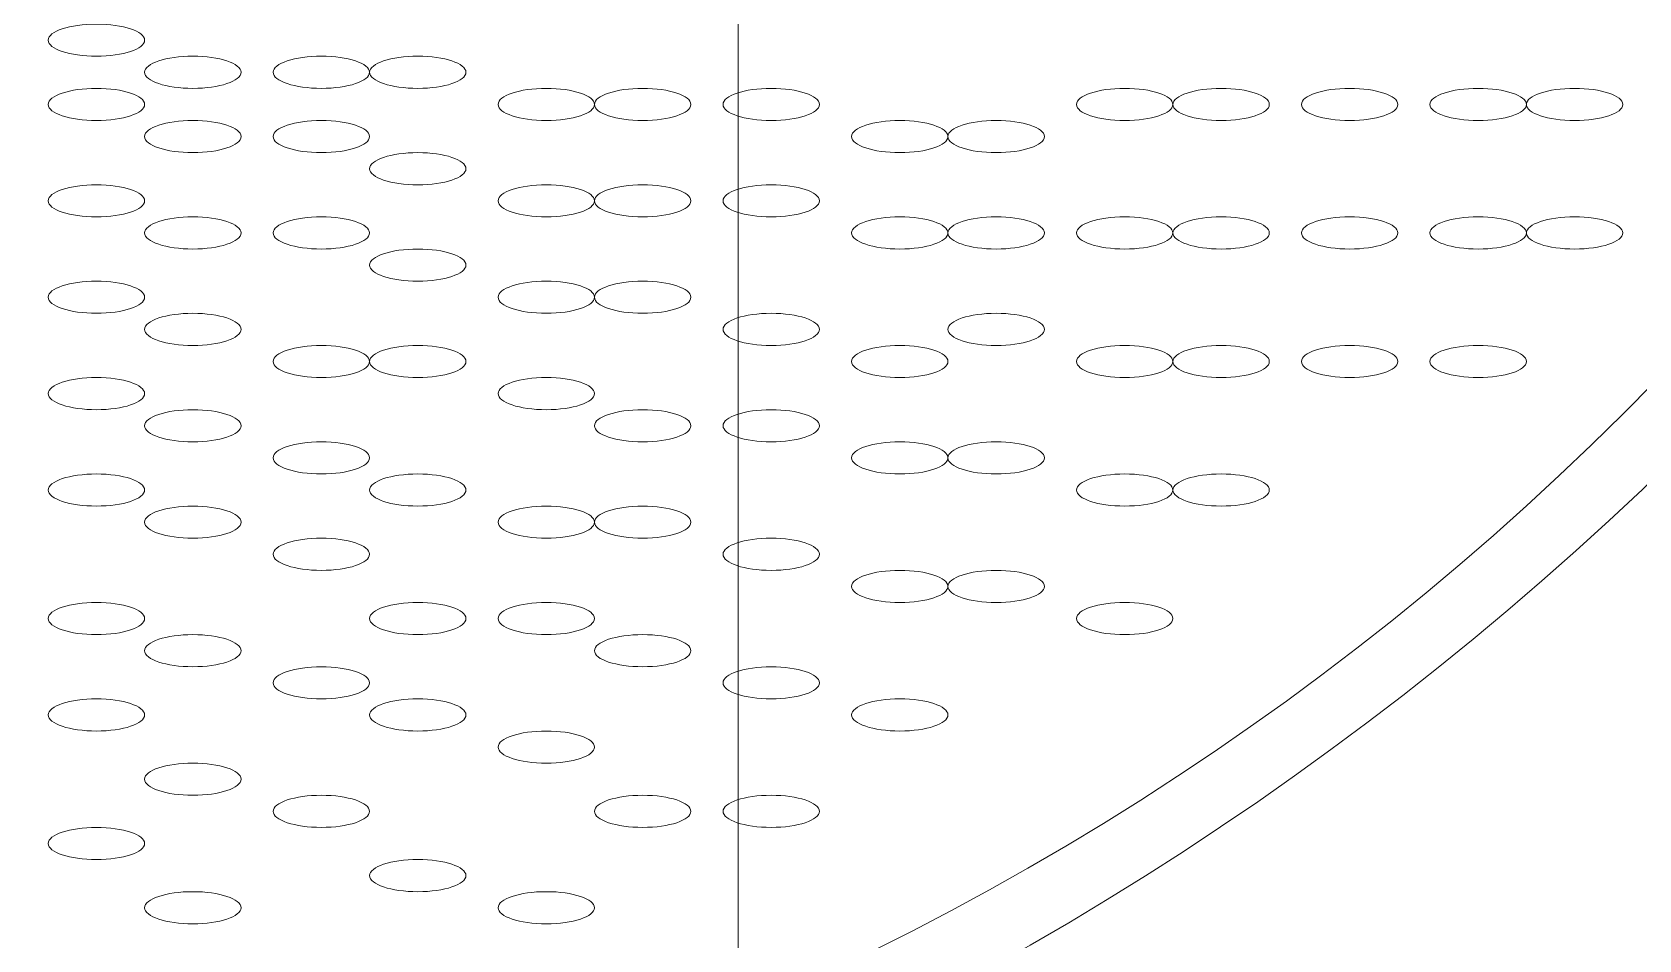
# Model space of a CAD drawing. Header units: metres. Extents: x 29 to 86.9, y -23.2 to 39.7.
# Drawn here: x 75.744 to 75.8663, y -15.9706 to -15.9015 of the extents above; entities that cross this region are included whole.
import ezdxf

# ---------------------------------------------------------------- set-up
doc = ezdxf.new("R2010")
doc.units = ezdxf.units.M
doc.header["$LTSCALE"] = 100
doc.layers.get('0').update_dxf_attribs({"color": 254})
doc.layers.add('Arqui', color=8, linetype='Continuous', lineweight=0)

# ---------------------------------------------------------------- blocks, each defined once
blk = doc.blocks.new('estructura etapa 3')
at = {"layer": 'Arqui'}
blk.add_line((-56.40360165451614, -6655.279212803549), (-56.40360168208451, -6714.839146025753), dxfattribs=at)
blk = doc.blocks.new('A$C9582355f')
at = {"layer": 'Arqui'}
for points in [[(46.5219064603736, 7.253904008137852, 0.2538010257354681), (46.71092155296554, 7.170920373601803, 0.2538010257354741), (46.90055660515753, 7.253904008137852)], [(46.51976218274962, 7.250555223602078, 0.2278580694968408), (46.71269497980558, 7.16040018499416, 0.2278580694965202), (46.90514648278162, 7.250555223602078)]]:
    blk.add_lwpolyline(points, format="xyb", dxfattribs=at)
for points in [[(46.76625753276556, 7.263100711394145), (46.76423152435751, 7.263100711394145), (46.76258913276553, 7.262553239378121), (46.76258913276553, 7.261877911394095)], [(46.7699259327656, 7.261877911394095), (46.7699259327656, 7.262553239378121), (46.76828354117362, 7.263100711394145), (46.76625753276556, 7.263100711394145)], [(46.76258913276553, 7.261877911394095), (46.76258913276553, 7.261202583410068), (46.76423152435751, 7.260655111394044), (46.76625753276556, 7.260655111394044)], [(46.76625753276556, 7.260655111394044), (46.76828354117362, 7.260655111394044), (46.7699259327656, 7.261202583410068), (46.7699259327656, 7.261877911394095)], [(46.77359433276553, 7.260655111394044), (46.77156832435759, 7.260655111394044), (46.7699259327656, 7.26010763937802), (46.7699259327656, 7.259432311393994)], [(46.77726273276556, 7.259432311393994), (46.77726273276556, 7.26010763937802), (46.77562034117358, 7.260655111394044), (46.77359433276553, 7.260655111394044)], [(46.78337673276559, 7.260655111394044), (46.78135072435754, 7.260655111394044), (46.77970833276555, 7.26010763937802), (46.77970833276555, 7.259432311393994)], [(46.78704513276551, 7.259432311393994), (46.78704513276551, 7.26010763937802), (46.78540274117353, 7.260655111394044), (46.78337673276559, 7.260655111394044)], [(46.79071353276555, 7.260655111394044), (46.78868752435761, 7.260655111394044), (46.78704513276551, 7.26010763937802), (46.78704513276551, 7.259432311393994)], [(46.79438193276559, 7.259432311393994), (46.79438193276559, 7.26010763937802), (46.7927395411736, 7.260655111394044), (46.79071353276555, 7.260655111394044)], [(46.7699259327656, 7.259432311393994), (46.7699259327656, 7.258756983409967), (46.77156832435759, 7.258209511393943), (46.77359433276553, 7.258209511393943)], [(46.77359433276553, 7.258209511393943), (46.77562034117358, 7.258209511393943), (46.77726273276556, 7.258756983409967), (46.77726273276556, 7.259432311393994)], [(46.77970833276555, 7.259432311393994), (46.77970833276555, 7.258756983409967), (46.78135072435754, 7.258209511393943), (46.78337673276559, 7.258209511393943)], [(46.78337673276559, 7.258209511393943), (46.78540274117353, 7.258209511393943), (46.78704513276551, 7.258756983409967), (46.78704513276551, 7.259432311393994)], [(46.78704513276551, 7.259432311393994), (46.78704513276551, 7.258756983409967), (46.78868752435761, 7.258209511393943), (46.79071353276555, 7.258209511393943)], [(46.79071353276555, 7.258209511393943), (46.7927395411736, 7.258209511393943), (46.79438193276559, 7.258756983409967), (46.79438193276559, 7.259432311393994)], [(46.76625753276556, 7.258209511393943), (46.76423152435751, 7.258209511393943), (46.76258913276553, 7.257662039377919), (46.76258913276553, 7.256986711393893)], [(46.7699259327656, 7.256986711393893), (46.7699259327656, 7.257662039377919), (46.76828354117362, 7.258209511393943), (46.76625753276556, 7.258209511393943)], [(46.80049593276561, 7.258209511393943), (46.79846992435756, 7.258209511393943), (46.79682753276558, 7.257662039377919), (46.79682753276558, 7.256986711393893)], [(46.80416433276554, 7.256986711393893), (46.80416433276554, 7.257662039377919), (46.80252194117355, 7.258209511393943), (46.80049593276561, 7.258209511393943)], [(46.80783273276558, 7.258209511393943), (46.80580672435752, 7.258209511393943), (46.80416433276554, 7.257662039377919), (46.80416433276554, 7.256986711393893)], [(46.81150113276561, 7.256986711393893), (46.81150113276561, 7.257662039377919), (46.80985874117351, 7.258209511393943), (46.80783273276558, 7.258209511393943)], [(46.81761513276552, 7.258209511393943), (46.81558912435759, 7.258209511393943), (46.8139467327656, 7.257662039377919), (46.8139467327656, 7.256986711393893)], [(46.82128353276556, 7.256986711393893), (46.82128353276556, 7.257662039377919), (46.81964114117358, 7.258209511393943), (46.81761513276552, 7.258209511393943)], [(46.84451673276561, 7.258209511393943), (46.84249072435756, 7.258209511393943), (46.84084833276557, 7.257662039377919), (46.84084833276557, 7.256986711393893)], [(46.84818513276554, 7.256986711393893), (46.84818513276554, 7.257662039377919), (46.84654274117355, 7.258209511393943), (46.84451673276561, 7.258209511393943)], [(46.85185353276557, 7.258209511393943), (46.84982752435752, 7.258209511393943), (46.84818513276554, 7.257662039377919), (46.84818513276554, 7.256986711393893)], [(46.85552193276561, 7.256986711393893), (46.85552193276561, 7.257662039377919), (46.85387954117351, 7.258209511393943), (46.85185353276557, 7.258209511393943)], [(46.86163593276552, 7.258209511393943), (46.85960992435758, 7.258209511393943), (46.8579675327656, 7.257662039377919), (46.8579675327656, 7.256986711393893)], [(46.86530433276556, 7.256986711393893), (46.86530433276556, 7.257662039377919), (46.86366194117358, 7.258209511393943), (46.86163593276552, 7.258209511393943)], [(46.87141833276559, 7.258209511393943), (46.86939232435753, 7.258209511393943), (46.86774993276555, 7.257662039377919), (46.86774993276555, 7.256986711393893)], [(46.87508673276562, 7.256986711393893), (46.87508673276562, 7.257662039377919), (46.87344434117352, 7.258209511393943), (46.87141833276559, 7.258209511393943)], [(46.87875513276555, 7.258209511393943), (46.87672912435761, 7.258209511393943), (46.87508673276551, 7.257662039377919), (46.87508673276551, 7.256986711393893)], [(46.88242353276559, 7.256986711393893), (46.88242353276559, 7.257662039377919), (46.8807811411736, 7.258209511393943), (46.87875513276555, 7.258209511393943)], [(46.76258913276553, 7.256986711393893), (46.76258913276553, 7.256311383409866), (46.76423152435751, 7.255763911393842), (46.76625753276556, 7.255763911393842)], [(46.76625753276556, 7.255763911393842), (46.76828354117362, 7.255763911393842), (46.7699259327656, 7.256311383409866), (46.7699259327656, 7.256986711393893)], [(46.79682753276558, 7.256986711393893), (46.79682753276558, 7.256311383409866), (46.79846992435756, 7.255763911393842), (46.80049593276561, 7.255763911393842)], [(46.80049593276561, 7.255763911393842), (46.80252194117355, 7.255763911393842), (46.80416433276554, 7.256311383409866), (46.80416433276554, 7.256986711393893)], [(46.80416433276554, 7.256986711393893), (46.80416433276554, 7.256311383409866), (46.80580672435752, 7.255763911393842), (46.80783273276558, 7.255763911393842)], [(46.80783273276558, 7.255763911393842), (46.80985874117351, 7.255763911393842), (46.81150113276561, 7.256311383409866), (46.81150113276561, 7.256986711393893)], [(46.8139467327656, 7.256986711393893), (46.8139467327656, 7.256311383409866), (46.81558912435759, 7.255763911393842), (46.81761513276552, 7.255763911393842)], [(46.81761513276552, 7.255763911393842), (46.81964114117358, 7.255763911393842), (46.82128353276556, 7.256311383409866), (46.82128353276556, 7.256986711393893)], [(46.84084833276557, 7.256986711393893), (46.84084833276557, 7.256311383409866), (46.84249072435756, 7.255763911393842), (46.84451673276561, 7.255763911393842)], [(46.84451673276561, 7.255763911393842), (46.84654274117355, 7.255763911393842), (46.84818513276554, 7.256311383409866), (46.84818513276554, 7.256986711393893)], [(46.84818513276554, 7.256986711393893), (46.84818513276554, 7.256311383409866), (46.84982752435752, 7.255763911393842), (46.85185353276557, 7.255763911393842)], [(46.85185353276557, 7.255763911393842), (46.85387954117351, 7.255763911393842), (46.85552193276561, 7.256311383409866), (46.85552193276561, 7.256986711393893)], [(46.8579675327656, 7.256986711393893), (46.8579675327656, 7.256311383409866), (46.85960992435758, 7.255763911393842), (46.86163593276552, 7.255763911393842)], [(46.86163593276552, 7.255763911393842), (46.86366194117358, 7.255763911393842), (46.86530433276556, 7.256311383409866), (46.86530433276556, 7.256986711393893)], [(46.86774993276555, 7.256986711393893), (46.86774993276555, 7.256311383409866), (46.86939232435753, 7.255763911393842), (46.87141833276559, 7.255763911393842)], [(46.87141833276559, 7.255763911393842), (46.87344434117352, 7.255763911393842), (46.87508673276562, 7.256311383409866), (46.87508673276562, 7.256986711393893)], [(46.87508673276551, 7.256986711393893), (46.87508673276551, 7.256311383409866), (46.87672912435761, 7.255763911393842), (46.87875513276555, 7.255763911393842)], [(46.87875513276555, 7.255763911393842), (46.8807811411736, 7.255763911393842), (46.88242353276559, 7.256311383409866), (46.88242353276559, 7.256986711393893)], [(46.77359433276553, 7.255763911393842), (46.77156832435759, 7.255763911393842), (46.7699259327656, 7.255216439377818), (46.7699259327656, 7.254541111394246)], [(46.77726273276556, 7.254541111394246), (46.77726273276556, 7.255216439377818), (46.77562034117358, 7.255763911393842), (46.77359433276553, 7.255763911393842)], [(46.78337673276559, 7.255763911393842), (46.78135072435754, 7.255763911393842), (46.77970833276555, 7.255216439377818), (46.77970833276555, 7.254541111394246)], [(46.78704513276551, 7.254541111394246), (46.78704513276551, 7.255216439377818), (46.78540274117353, 7.255763911393842), (46.78337673276559, 7.255763911393842)], [(46.82739753276559, 7.255763911393842), (46.82537152435754, 7.255763911393842), (46.82372913276555, 7.255216439377818), (46.82372913276555, 7.254541111394246)], [(46.83106593276551, 7.254541111394246), (46.83106593276551, 7.255216439377818), (46.82942354117353, 7.255763911393842), (46.82739753276559, 7.255763911393842)], [(46.83473433276555, 7.255763911393842), (46.83270832435761, 7.255763911393842), (46.83106593276551, 7.255216439377818), (46.83106593276551, 7.254541111394246)], [(46.83840273276559, 7.254541111394246), (46.83840273276559, 7.255216439377818), (46.8367603411736, 7.255763911393842), (46.83473433276555, 7.255763911393842)], [(46.7699259327656, 7.254541111394246), (46.7699259327656, 7.25386578341022), (46.77156832435759, 7.253318311394196), (46.77359433276553, 7.253318311394196)], [(46.77359433276553, 7.253318311394196), (46.77562034117358, 7.253318311394196), (46.77726273276556, 7.25386578341022), (46.77726273276556, 7.254541111394246)], [(46.77970833276555, 7.254541111394246), (46.77970833276555, 7.25386578341022), (46.78135072435754, 7.253318311394196), (46.78337673276559, 7.253318311394196)], [(46.78337673276559, 7.253318311394196), (46.78540274117353, 7.253318311394196), (46.78704513276551, 7.25386578341022), (46.78704513276551, 7.254541111394246)], [(46.82372913276555, 7.254541111394246), (46.82372913276555, 7.25386578341022), (46.82537152435754, 7.253318311394196), (46.82739753276559, 7.253318311394196)], [(46.82739753276559, 7.253318311394196), (46.82942354117353, 7.253318311394196), (46.83106593276551, 7.25386578341022), (46.83106593276551, 7.254541111394246)], [(46.83106593276551, 7.254541111394246), (46.83106593276551, 7.25386578341022), (46.83270832435761, 7.253318311394196), (46.83473433276555, 7.253318311394196)], [(46.83473433276555, 7.253318311394196), (46.8367603411736, 7.253318311394196), (46.83840273276559, 7.25386578341022), (46.83840273276559, 7.254541111394246)], [(46.79071353276555, 7.253318311394196), (46.78868752435761, 7.253318311394196), (46.78704513276551, 7.252770839378172), (46.78704513276551, 7.252095511394145)], [(46.79438193276559, 7.252095511394145), (46.79438193276559, 7.252770839378172), (46.7927395411736, 7.253318311394196), (46.79071353276555, 7.253318311394196)], [(46.78704513276551, 7.252095511394145), (46.78704513276551, 7.251420183410119), (46.78868752435761, 7.250872711394095), (46.79071353276555, 7.250872711394095)], [(46.79071353276555, 7.250872711394095), (46.7927395411736, 7.250872711394095), (46.79438193276559, 7.251420183410119), (46.79438193276559, 7.252095511394145)], [(46.76625753276556, 7.250872711394095), (46.76423152435751, 7.250872711394095), (46.76258913276553, 7.250325239378071), (46.76258913276553, 7.249649911394044)], [(46.7699259327656, 7.249649911394044), (46.7699259327656, 7.250325239378071), (46.76828354117362, 7.250872711394095), (46.76625753276556, 7.250872711394095)], [(46.80049593276561, 7.250872711394095), (46.79846992435756, 7.250872711394095), (46.79682753276558, 7.250325239378071), (46.79682753276558, 7.249649911394044)], [(46.80416433276554, 7.249649911394044), (46.80416433276554, 7.250325239378071), (46.80252194117355, 7.250872711394095), (46.80049593276561, 7.250872711394095)], [(46.80783273276558, 7.250872711394095), (46.80580672435752, 7.250872711394095), (46.80416433276554, 7.250325239378071), (46.80416433276554, 7.249649911394044)], [(46.81150113276561, 7.249649911394044), (46.81150113276561, 7.250325239378071), (46.80985874117351, 7.250872711394095), (46.80783273276558, 7.250872711394095)], [(46.81761513276552, 7.250872711394095), (46.81558912435759, 7.250872711394095), (46.8139467327656, 7.250325239378071), (46.8139467327656, 7.249649911394044)], [(46.82128353276556, 7.249649911394044), (46.82128353276556, 7.250325239378071), (46.81964114117358, 7.250872711394095), (46.81761513276552, 7.250872711394095)], [(46.76258913276553, 7.249649911394044), (46.76258913276553, 7.248974583410018), (46.76423152435751, 7.248427111393994), (46.76625753276556, 7.248427111393994)], [(46.76625753276556, 7.248427111393994), (46.76828354117362, 7.248427111393994), (46.7699259327656, 7.248974583410018), (46.7699259327656, 7.249649911394044)], [(46.79682753276558, 7.249649911394044), (46.79682753276558, 7.248974583410018), (46.79846992435756, 7.248427111393994), (46.80049593276561, 7.248427111393994)], [(46.80049593276561, 7.248427111393994), (46.80252194117355, 7.248427111393994), (46.80416433276554, 7.248974583410018), (46.80416433276554, 7.249649911394044)], [(46.80416433276554, 7.249649911394044), (46.80416433276554, 7.248974583410018), (46.80580672435752, 7.248427111393994), (46.80783273276558, 7.248427111393994)], [(46.80783273276558, 7.248427111393994), (46.80985874117351, 7.248427111393994), (46.81150113276561, 7.248974583410018), (46.81150113276561, 7.249649911394044)], [(46.8139467327656, 7.249649911394044), (46.8139467327656, 7.248974583410018), (46.81558912435759, 7.248427111393994), (46.81761513276552, 7.248427111393994)], [(46.81761513276552, 7.248427111393994), (46.81964114117358, 7.248427111393994), (46.82128353276556, 7.248974583410018), (46.82128353276556, 7.249649911394044)], [(46.77359433276553, 7.248427111393994), (46.77156832435759, 7.248427111393994), (46.7699259327656, 7.24787963937797), (46.7699259327656, 7.247204311393943)], [(46.77726273276556, 7.247204311393943), (46.77726273276556, 7.24787963937797), (46.77562034117358, 7.248427111393994), (46.77359433276553, 7.248427111393994)], [(46.78337673276559, 7.248427111393994), (46.78135072435754, 7.248427111393994), (46.77970833276555, 7.24787963937797), (46.77970833276555, 7.247204311393943)], [(46.78704513276551, 7.247204311393943), (46.78704513276551, 7.24787963937797), (46.78540274117353, 7.248427111393994), (46.78337673276559, 7.248427111393994)], [(46.82739753276559, 7.248427111393994), (46.82537152435754, 7.248427111393994), (46.82372913276555, 7.24787963937797), (46.82372913276555, 7.247204311393943)], [(46.83106593276551, 7.247204311393943), (46.83106593276551, 7.24787963937797), (46.82942354117353, 7.248427111393994), (46.82739753276559, 7.248427111393994)], [(46.83473433276555, 7.248427111393994), (46.83270832435761, 7.248427111393994), (46.83106593276551, 7.24787963937797), (46.83106593276551, 7.247204311393943)], [(46.83840273276559, 7.247204311393943), (46.83840273276559, 7.24787963937797), (46.8367603411736, 7.248427111393994), (46.83473433276555, 7.248427111393994)], [(46.84451673276561, 7.248427111393994), (46.84249072435756, 7.248427111393994), (46.84084833276557, 7.24787963937797), (46.84084833276557, 7.247204311393943)], [(46.84818513276554, 7.247204311393943), (46.84818513276554, 7.24787963937797), (46.84654274117355, 7.248427111393994), (46.84451673276561, 7.248427111393994)], [(46.85185353276557, 7.248427111393994), (46.84982752435752, 7.248427111393994), (46.84818513276554, 7.24787963937797), (46.84818513276554, 7.247204311393943)], [(46.85552193276561, 7.247204311393943), (46.85552193276561, 7.24787963937797), (46.85387954117351, 7.248427111393994), (46.85185353276557, 7.248427111393994)], [(46.86163593276552, 7.248427111393994), (46.85960992435758, 7.248427111393994), (46.8579675327656, 7.24787963937797), (46.8579675327656, 7.247204311393943)], [(46.86530433276556, 7.247204311393943), (46.86530433276556, 7.24787963937797), (46.86366194117358, 7.248427111393994), (46.86163593276552, 7.248427111393994)], [(46.87141833276559, 7.248427111393994), (46.86939232435753, 7.248427111393994), (46.86774993276555, 7.24787963937797), (46.86774993276555, 7.247204311393943)], [(46.87508673276562, 7.247204311393943), (46.87508673276562, 7.24787963937797), (46.87344434117352, 7.248427111393994), (46.87141833276559, 7.248427111393994)], [(46.87875513276555, 7.248427111393994), (46.87672912435761, 7.248427111393994), (46.87508673276551, 7.24787963937797), (46.87508673276551, 7.247204311393943)], [(46.88242353276559, 7.247204311393943), (46.88242353276559, 7.24787963937797), (46.8807811411736, 7.248427111393994), (46.87875513276555, 7.248427111393994)], [(46.7699259327656, 7.247204311393943), (46.7699259327656, 7.246528983409917), (46.77156832435759, 7.245981511393893), (46.77359433276553, 7.245981511393893)], [(46.77359433276553, 7.245981511393893), (46.77562034117358, 7.245981511393893), (46.77726273276556, 7.246528983409917), (46.77726273276556, 7.247204311393943)], [(46.77970833276555, 7.247204311393943), (46.77970833276555, 7.246528983409917), (46.78135072435754, 7.245981511393893), (46.78337673276559, 7.245981511393893)], [(46.78337673276559, 7.245981511393893), (46.78540274117353, 7.245981511393893), (46.78704513276551, 7.246528983409917), (46.78704513276551, 7.247204311393943)], [(46.82372913276555, 7.247204311393943), (46.82372913276555, 7.246528983409917), (46.82537152435754, 7.245981511393893), (46.82739753276559, 7.245981511393893)], [(46.82739753276559, 7.245981511393893), (46.82942354117353, 7.245981511393893), (46.83106593276551, 7.246528983409917), (46.83106593276551, 7.247204311393943)], [(46.83106593276551, 7.247204311393943), (46.83106593276551, 7.246528983409917), (46.83270832435761, 7.245981511393893), (46.83473433276555, 7.245981511393893)], [(46.83473433276555, 7.245981511393893), (46.8367603411736, 7.245981511393893), (46.83840273276559, 7.246528983409917), (46.83840273276559, 7.247204311393943)], [(46.84084833276557, 7.247204311393943), (46.84084833276557, 7.246528983409917), (46.84249072435756, 7.245981511393893), (46.84451673276561, 7.245981511393893)], [(46.84451673276561, 7.245981511393893), (46.84654274117355, 7.245981511393893), (46.84818513276554, 7.246528983409917), (46.84818513276554, 7.247204311393943)], [(46.84818513276554, 7.247204311393943), (46.84818513276554, 7.246528983409917), (46.84982752435752, 7.245981511393893), (46.85185353276557, 7.245981511393893)], [(46.85185353276557, 7.245981511393893), (46.85387954117351, 7.245981511393893), (46.85552193276561, 7.246528983409917), (46.85552193276561, 7.247204311393943)], [(46.8579675327656, 7.247204311393943), (46.8579675327656, 7.246528983409917), (46.85960992435758, 7.245981511393893), (46.86163593276552, 7.245981511393893)], [(46.86163593276552, 7.245981511393893), (46.86366194117358, 7.245981511393893), (46.86530433276556, 7.246528983409917), (46.86530433276556, 7.247204311393943)], [(46.86774993276555, 7.247204311393943), (46.86774993276555, 7.246528983409917), (46.86939232435753, 7.245981511393893), (46.87141833276559, 7.245981511393893)], [(46.87141833276559, 7.245981511393893), (46.87344434117352, 7.245981511393893), (46.87508673276562, 7.246528983409917), (46.87508673276562, 7.247204311393943)], [(46.87508673276551, 7.247204311393943), (46.87508673276551, 7.246528983409917), (46.87672912435761, 7.245981511393893), (46.87875513276555, 7.245981511393893)], [(46.87875513276555, 7.245981511393893), (46.8807811411736, 7.245981511393893), (46.88242353276559, 7.246528983409917), (46.88242353276559, 7.247204311393943)], [(46.79071353276555, 7.245981511393893), (46.78868752435761, 7.245981511393893), (46.78704513276551, 7.245434039377869), (46.78704513276551, 7.244758711393843)], [(46.79438193276559, 7.244758711393843), (46.79438193276559, 7.245434039377869), (46.7927395411736, 7.245981511393893), (46.79071353276555, 7.245981511393893)], [(46.78704513276551, 7.244758711393843), (46.78704513276551, 7.244083383409816), (46.78868752435761, 7.243535911394247), (46.79071353276555, 7.243535911394247)], [(46.79071353276555, 7.243535911394247), (46.7927395411736, 7.243535911394247), (46.79438193276559, 7.244083383409816), (46.79438193276559, 7.244758711393843)], [(46.76625753276556, 7.243535911394247), (46.76423152435751, 7.243535911394247), (46.76258913276553, 7.242988439378223), (46.76258913276553, 7.242313111394196)], [(46.7699259327656, 7.242313111394196), (46.7699259327656, 7.242988439378223), (46.76828354117362, 7.243535911394247), (46.76625753276556, 7.243535911394247)], [(46.80049593276561, 7.243535911394247), (46.79846992435756, 7.243535911394247), (46.79682753276558, 7.242988439378223), (46.79682753276558, 7.242313111394196)], [(46.80416433276554, 7.242313111394196), (46.80416433276554, 7.242988439378223), (46.80252194117355, 7.243535911394247), (46.80049593276561, 7.243535911394247)], [(46.80783273276558, 7.243535911394247), (46.80580672435752, 7.243535911394247), (46.80416433276554, 7.242988439378223), (46.80416433276554, 7.242313111394196)], [(46.81150113276561, 7.242313111394196), (46.81150113276561, 7.242988439378223), (46.80985874117351, 7.243535911394247), (46.80783273276558, 7.243535911394247)], [(46.76258913276553, 7.242313111394196), (46.76258913276553, 7.24163778341017), (46.76423152435751, 7.241090311394146), (46.76625753276556, 7.241090311394146)], [(46.76625753276556, 7.241090311394146), (46.76828354117362, 7.241090311394146), (46.7699259327656, 7.24163778341017), (46.7699259327656, 7.242313111394196)], [(46.79682753276558, 7.242313111394196), (46.79682753276558, 7.24163778341017), (46.79846992435756, 7.241090311394146), (46.80049593276561, 7.241090311394146)], [(46.80049593276561, 7.241090311394146), (46.80252194117355, 7.241090311394146), (46.80416433276554, 7.24163778341017), (46.80416433276554, 7.242313111394196)], [(46.80416433276554, 7.242313111394196), (46.80416433276554, 7.24163778341017), (46.80580672435752, 7.241090311394146), (46.80783273276558, 7.241090311394146)], [(46.80783273276558, 7.241090311394146), (46.80985874117351, 7.241090311394146), (46.81150113276561, 7.24163778341017), (46.81150113276561, 7.242313111394196)], [(46.77359433276553, 7.241090311394146), (46.77156832435759, 7.241090311394146), (46.7699259327656, 7.240542839378122), (46.7699259327656, 7.239867511394095)], [(46.77726273276556, 7.239867511394095), (46.77726273276556, 7.240542839378122), (46.77562034117358, 7.241090311394146), (46.77359433276553, 7.241090311394146)], [(46.81761513276552, 7.241090311394146), (46.81558912435759, 7.241090311394146), (46.8139467327656, 7.240542839378122), (46.8139467327656, 7.239867511394095)], [(46.82128353276556, 7.239867511394095), (46.82128353276556, 7.240542839378122), (46.81964114117358, 7.241090311394146), (46.81761513276552, 7.241090311394146)], [(46.83473433276555, 7.241090311394146), (46.83270832435761, 7.241090311394146), (46.83106593276551, 7.240542839378122), (46.83106593276551, 7.239867511394095)], [(46.83840273276559, 7.239867511394095), (46.83840273276559, 7.240542839378122), (46.8367603411736, 7.241090311394146), (46.83473433276555, 7.241090311394146)], [(46.7699259327656, 7.239867511394095), (46.7699259327656, 7.239192183410069), (46.77156832435759, 7.238644711394045), (46.77359433276553, 7.238644711394045)], [(46.77359433276553, 7.238644711394045), (46.77562034117358, 7.238644711394045), (46.77726273276556, 7.239192183410069), (46.77726273276556, 7.239867511394095)], [(46.8139467327656, 7.239867511394095), (46.8139467327656, 7.239192183410069), (46.81558912435759, 7.238644711394045), (46.81761513276552, 7.238644711394045)], [(46.81761513276552, 7.238644711394045), (46.81964114117358, 7.238644711394045), (46.82128353276556, 7.239192183410069), (46.82128353276556, 7.239867511394095)], [(46.83106593276551, 7.239867511394095), (46.83106593276551, 7.239192183410069), (46.83270832435761, 7.238644711394045), (46.83473433276555, 7.238644711394045)], [(46.83473433276555, 7.238644711394045), (46.8367603411736, 7.238644711394045), (46.83840273276559, 7.239192183410069), (46.83840273276559, 7.239867511394095)], [(46.78337673276559, 7.238644711394045), (46.78135072435754, 7.238644711394045), (46.77970833276555, 7.238097239378021), (46.77970833276555, 7.237421911393994)], [(46.78704513276551, 7.237421911393994), (46.78704513276551, 7.238097239378021), (46.78540274117353, 7.238644711394045), (46.78337673276559, 7.238644711394045)], [(46.79071353276555, 7.238644711394045), (46.78868752435761, 7.238644711394045), (46.78704513276551, 7.238097239378021), (46.78704513276551, 7.237421911393994)], [(46.79438193276559, 7.237421911393994), (46.79438193276559, 7.238097239378021), (46.7927395411736, 7.238644711394045), (46.79071353276555, 7.238644711394045)], [(46.82739753276559, 7.238644711394045), (46.82537152435754, 7.238644711394045), (46.82372913276555, 7.238097239378021), (46.82372913276555, 7.237421911393994)], [(46.83106593276551, 7.237421911393994), (46.83106593276551, 7.238097239378021), (46.82942354117353, 7.238644711394045), (46.82739753276559, 7.238644711394045)], [(46.84451673276561, 7.238644711394045), (46.84249072435756, 7.238644711394045), (46.84084833276557, 7.238097239378021), (46.84084833276557, 7.237421911393994)], [(46.84818513276554, 7.237421911393994), (46.84818513276554, 7.238097239378021), (46.84654274117355, 7.238644711394045), (46.84451673276561, 7.238644711394045)], [(46.85185353276557, 7.238644711394045), (46.84982752435752, 7.238644711394045), (46.84818513276554, 7.238097239378021), (46.84818513276554, 7.237421911393994)], [(46.85552193276561, 7.237421911393994), (46.85552193276561, 7.238097239378021), (46.85387954117351, 7.238644711394045), (46.85185353276557, 7.238644711394045)], [(46.86163593276552, 7.238644711394045), (46.85960992435758, 7.238644711394045), (46.8579675327656, 7.238097239378021), (46.8579675327656, 7.237421911393994)], [(46.86530433276556, 7.237421911393994), (46.86530433276556, 7.238097239378021), (46.86366194117358, 7.238644711394045), (46.86163593276552, 7.238644711394045)], [(46.87141833276559, 7.238644711394045), (46.86939232435753, 7.238644711394045), (46.86774993276555, 7.238097239378021), (46.86774993276555, 7.237421911393994)], [(46.87508673276562, 7.237421911393994), (46.87508673276562, 7.238097239378021), (46.87344434117352, 7.238644711394045), (46.87141833276559, 7.238644711394045)], [(46.77970833276555, 7.237421911393994), (46.77970833276555, 7.236746583409968), (46.78135072435754, 7.236199111393944), (46.78337673276559, 7.236199111393944)], [(46.78337673276559, 7.236199111393944), (46.78540274117353, 7.236199111393944), (46.78704513276551, 7.236746583409968), (46.78704513276551, 7.237421911393994)], [(46.78704513276551, 7.237421911393994), (46.78704513276551, 7.236746583409968), (46.78868752435761, 7.236199111393944), (46.79071353276555, 7.236199111393944)], [(46.79071353276555, 7.236199111393944), (46.7927395411736, 7.236199111393944), (46.79438193276559, 7.236746583409968), (46.79438193276559, 7.237421911393994)], [(46.82372913276555, 7.237421911393994), (46.82372913276555, 7.236746583409968), (46.82537152435754, 7.236199111393944), (46.82739753276559, 7.236199111393944)], [(46.82739753276559, 7.236199111393944), (46.82942354117353, 7.236199111393944), (46.83106593276551, 7.236746583409968), (46.83106593276551, 7.237421911393994)], [(46.84084833276557, 7.237421911393994), (46.84084833276557, 7.236746583409968), (46.84249072435756, 7.236199111393944), (46.84451673276561, 7.236199111393944)], [(46.84451673276561, 7.236199111393944), (46.84654274117355, 7.236199111393944), (46.84818513276554, 7.236746583409968), (46.84818513276554, 7.237421911393994)], [(46.84818513276554, 7.237421911393994), (46.84818513276554, 7.236746583409968), (46.84982752435752, 7.236199111393944), (46.85185353276557, 7.236199111393944)], [(46.85185353276557, 7.236199111393944), (46.85387954117351, 7.236199111393944), (46.85552193276561, 7.236746583409968), (46.85552193276561, 7.237421911393994)], [(46.8579675327656, 7.237421911393994), (46.8579675327656, 7.236746583409968), (46.85960992435758, 7.236199111393944), (46.86163593276552, 7.236199111393944)], [(46.86163593276552, 7.236199111393944), (46.86366194117358, 7.236199111393944), (46.86530433276556, 7.236746583409968), (46.86530433276556, 7.237421911393994)], [(46.86774993276555, 7.237421911393994), (46.86774993276555, 7.236746583409968), (46.86939232435753, 7.236199111393944), (46.87141833276559, 7.236199111393944)], [(46.87141833276559, 7.236199111393944), (46.87344434117352, 7.236199111393944), (46.87508673276562, 7.236746583409968), (46.87508673276562, 7.237421911393994)], [(46.76625753276556, 7.236199111393944), (46.76423152435751, 7.236199111393944), (46.76258913276553, 7.23565163937792), (46.76258913276553, 7.234976311393893)], [(46.7699259327656, 7.234976311393893), (46.7699259327656, 7.23565163937792), (46.76828354117362, 7.236199111393944), (46.76625753276556, 7.236199111393944)], [(46.80049593276561, 7.236199111393944), (46.79846992435756, 7.236199111393944), (46.79682753276558, 7.23565163937792), (46.79682753276558, 7.234976311393893)], [(46.80416433276554, 7.234976311393893), (46.80416433276554, 7.23565163937792), (46.80252194117355, 7.236199111393944), (46.80049593276561, 7.236199111393944)], [(46.76258913276553, 7.234976311393893), (46.76258913276553, 7.234300983409867), (46.76423152435751, 7.233753511393843), (46.76625753276556, 7.233753511393843)], [(46.76625753276556, 7.233753511393843), (46.76828354117362, 7.233753511393843), (46.7699259327656, 7.234300983409867), (46.7699259327656, 7.234976311393893)], [(46.79682753276558, 7.234976311393893), (46.79682753276558, 7.234300983409867), (46.79846992435756, 7.233753511393843), (46.80049593276561, 7.233753511393843)], [(46.80049593276561, 7.233753511393843), (46.80252194117355, 7.233753511393843), (46.80416433276554, 7.234300983409867), (46.80416433276554, 7.234976311393893)], [(46.77359433276553, 7.233753511393843), (46.77156832435759, 7.233753511393843), (46.7699259327656, 7.233206039377819), (46.7699259327656, 7.232530711394247)], [(46.77726273276556, 7.232530711394247), (46.77726273276556, 7.233206039377819), (46.77562034117358, 7.233753511393843), (46.77359433276553, 7.233753511393843)], [(46.80783273276558, 7.233753511393843), (46.80580672435752, 7.233753511393843), (46.80416433276554, 7.233206039377819), (46.80416433276554, 7.232530711394247)], [(46.81150113276561, 7.232530711394247), (46.81150113276561, 7.233206039377819), (46.80985874117351, 7.233753511393843), (46.80783273276558, 7.233753511393843)], [(46.81761513276552, 7.233753511393843), (46.81558912435759, 7.233753511393843), (46.8139467327656, 7.233206039377819), (46.8139467327656, 7.232530711394247)], [(46.82128353276556, 7.232530711394247), (46.82128353276556, 7.233206039377819), (46.81964114117358, 7.233753511393843), (46.81761513276552, 7.233753511393843)], [(46.7699259327656, 7.232530711394247), (46.7699259327656, 7.23185538341022), (46.77156832435759, 7.231307911394197), (46.77359433276553, 7.231307911394197)], [(46.77359433276553, 7.231307911394197), (46.77562034117358, 7.231307911394197), (46.77726273276556, 7.23185538341022), (46.77726273276556, 7.232530711394247)], [(46.80416433276554, 7.232530711394247), (46.80416433276554, 7.23185538341022), (46.80580672435752, 7.231307911394197), (46.80783273276558, 7.231307911394197)], [(46.80783273276558, 7.231307911394197), (46.80985874117351, 7.231307911394197), (46.81150113276561, 7.23185538341022), (46.81150113276561, 7.232530711394247)], [(46.8139467327656, 7.232530711394247), (46.8139467327656, 7.23185538341022), (46.81558912435759, 7.231307911394197), (46.81761513276552, 7.231307911394197)], [(46.81761513276552, 7.231307911394197), (46.81964114117358, 7.231307911394197), (46.82128353276556, 7.23185538341022), (46.82128353276556, 7.232530711394247)], [(46.78337673276559, 7.231307911394197), (46.78135072435754, 7.231307911394197), (46.77970833276555, 7.230760439378173), (46.77970833276555, 7.230085111394146)], [(46.78704513276551, 7.230085111394146), (46.78704513276551, 7.230760439378173), (46.78540274117353, 7.231307911394197), (46.78337673276559, 7.231307911394197)], [(46.82739753276559, 7.231307911394197), (46.82537152435754, 7.231307911394197), (46.82372913276555, 7.230760439378173), (46.82372913276555, 7.230085111394146)], [(46.83106593276551, 7.230085111394146), (46.83106593276551, 7.230760439378173), (46.82942354117353, 7.231307911394197), (46.82739753276559, 7.231307911394197)], [(46.83473433276555, 7.231307911394197), (46.83270832435761, 7.231307911394197), (46.83106593276551, 7.230760439378173), (46.83106593276551, 7.230085111394146)], [(46.83840273276559, 7.230085111394146), (46.83840273276559, 7.230760439378173), (46.8367603411736, 7.231307911394197), (46.83473433276555, 7.231307911394197)], [(46.77970833276555, 7.230085111394146), (46.77970833276555, 7.229409783410119), (46.78135072435754, 7.228862311394096), (46.78337673276559, 7.228862311394096)], [(46.78337673276559, 7.228862311394096), (46.78540274117353, 7.228862311394096), (46.78704513276551, 7.229409783410119), (46.78704513276551, 7.230085111394146)], [(46.82372913276555, 7.230085111394146), (46.82372913276555, 7.229409783410119), (46.82537152435754, 7.228862311394096), (46.82739753276559, 7.228862311394096)], [(46.82739753276559, 7.228862311394096), (46.82942354117353, 7.228862311394096), (46.83106593276551, 7.229409783410119), (46.83106593276551, 7.230085111394146)], [(46.83106593276551, 7.230085111394146), (46.83106593276551, 7.229409783410119), (46.83270832435761, 7.228862311394096), (46.83473433276555, 7.228862311394096)], [(46.83473433276555, 7.228862311394096), (46.8367603411736, 7.228862311394096), (46.83840273276559, 7.229409783410119), (46.83840273276559, 7.230085111394146)], [(46.76625753276556, 7.228862311394096), (46.76423152435751, 7.228862311394096), (46.76258913276553, 7.228314839378072), (46.76258913276553, 7.227639511394045)], [(46.7699259327656, 7.227639511394045), (46.7699259327656, 7.228314839378072), (46.76828354117362, 7.228862311394096), (46.76625753276556, 7.228862311394096)], [(46.79071353276555, 7.228862311394096), (46.78868752435761, 7.228862311394096), (46.78704513276551, 7.228314839378072), (46.78704513276551, 7.227639511394045)], [(46.79438193276559, 7.227639511394045), (46.79438193276559, 7.228314839378072), (46.7927395411736, 7.228862311394096), (46.79071353276555, 7.228862311394096)], [(46.84451673276561, 7.228862311394096), (46.84249072435756, 7.228862311394096), (46.84084833276557, 7.228314839378072), (46.84084833276557, 7.227639511394045)], [(46.84818513276554, 7.227639511394045), (46.84818513276554, 7.228314839378072), (46.84654274117355, 7.228862311394096), (46.84451673276561, 7.228862311394096)], [(46.85185353276557, 7.228862311394096), (46.84982752435752, 7.228862311394096), (46.84818513276554, 7.228314839378072), (46.84818513276554, 7.227639511394045)], [(46.85552193276561, 7.227639511394045), (46.85552193276561, 7.228314839378072), (46.85387954117351, 7.228862311394096), (46.85185353276557, 7.228862311394096)], [(46.76258913276553, 7.227639511394045), (46.76258913276553, 7.226964183410018), (46.76423152435751, 7.226416711393995), (46.76625753276556, 7.226416711393995)], [(46.76625753276556, 7.226416711393995), (46.76828354117362, 7.226416711393995), (46.7699259327656, 7.226964183410018), (46.7699259327656, 7.227639511394045)], [(46.78704513276551, 7.227639511394045), (46.78704513276551, 7.226964183410018), (46.78868752435761, 7.226416711393995), (46.79071353276555, 7.226416711393995)], [(46.79071353276555, 7.226416711393995), (46.7927395411736, 7.226416711393995), (46.79438193276559, 7.226964183410018), (46.79438193276559, 7.227639511394045)], [(46.84084833276557, 7.227639511394045), (46.84084833276557, 7.226964183410018), (46.84249072435756, 7.226416711393995), (46.84451673276561, 7.226416711393995)], [(46.84451673276561, 7.226416711393995), (46.84654274117355, 7.226416711393995), (46.84818513276554, 7.226964183410018), (46.84818513276554, 7.227639511394045)], [(46.84818513276554, 7.227639511394045), (46.84818513276554, 7.226964183410018), (46.84982752435752, 7.226416711393995), (46.85185353276557, 7.226416711393995)], [(46.85185353276557, 7.226416711393995), (46.85387954117351, 7.226416711393995), (46.85552193276561, 7.226964183410018), (46.85552193276561, 7.227639511394045)], [(46.77359433276553, 7.226416711393995), (46.77156832435759, 7.226416711393995), (46.7699259327656, 7.225869239377971), (46.7699259327656, 7.225193911393944)], [(46.77726273276556, 7.225193911393944), (46.77726273276556, 7.225869239377971), (46.77562034117358, 7.226416711393995), (46.77359433276553, 7.226416711393995)], [(46.80049593276561, 7.226416711393995), (46.79846992435756, 7.226416711393995), (46.79682753276558, 7.225869239377971), (46.79682753276558, 7.225193911393944)], [(46.80416433276554, 7.225193911393944), (46.80416433276554, 7.225869239377971), (46.80252194117355, 7.226416711393995), (46.80049593276561, 7.226416711393995)], [(46.80783273276558, 7.226416711393995), (46.80580672435752, 7.226416711393995), (46.80416433276554, 7.225869239377971), (46.80416433276554, 7.225193911393944)], [(46.81150113276561, 7.225193911393944), (46.81150113276561, 7.225869239377971), (46.80985874117351, 7.226416711393995), (46.80783273276558, 7.226416711393995)], [(46.7699259327656, 7.225193911393944), (46.7699259327656, 7.224518583409917), (46.77156832435759, 7.223971111393894), (46.77359433276553, 7.223971111393894)], [(46.77359433276553, 7.223971111393894), (46.77562034117358, 7.223971111393894), (46.77726273276556, 7.224518583409917), (46.77726273276556, 7.225193911393944)], [(46.79682753276558, 7.225193911393944), (46.79682753276558, 7.224518583409917), (46.79846992435756, 7.223971111393894), (46.80049593276561, 7.223971111393894)], [(46.80049593276561, 7.223971111393894), (46.80252194117355, 7.223971111393894), (46.80416433276554, 7.224518583409917), (46.80416433276554, 7.225193911393944)], [(46.80416433276554, 7.225193911393944), (46.80416433276554, 7.224518583409917), (46.80580672435752, 7.223971111393894), (46.80783273276558, 7.223971111393894)], [(46.80783273276558, 7.223971111393894), (46.80985874117351, 7.223971111393894), (46.81150113276561, 7.224518583409917), (46.81150113276561, 7.225193911393944)], [(46.78337673276559, 7.223971111393894), (46.78135072435754, 7.223971111393894), (46.77970833276555, 7.22342363937787), (46.77970833276555, 7.222748311393843)], [(46.78704513276551, 7.222748311393843), (46.78704513276551, 7.22342363937787), (46.78540274117353, 7.223971111393894), (46.78337673276559, 7.223971111393894)], [(46.81761513276552, 7.223971111393894), (46.81558912435759, 7.223971111393894), (46.8139467327656, 7.22342363937787), (46.8139467327656, 7.222748311393843)], [(46.82128353276556, 7.222748311393843), (46.82128353276556, 7.22342363937787), (46.81964114117358, 7.223971111393894), (46.81761513276552, 7.223971111393894)], [(46.77970833276555, 7.222748311393843), (46.77970833276555, 7.222072983409817), (46.78135072435754, 7.221525511393793), (46.78337673276559, 7.221525511393793)], [(46.78337673276559, 7.221525511393793), (46.78540274117353, 7.221525511393793), (46.78704513276551, 7.222072983409817), (46.78704513276551, 7.222748311393843)], [(46.8139467327656, 7.222748311393843), (46.8139467327656, 7.222072983409817), (46.81558912435759, 7.221525511393793), (46.81761513276552, 7.221525511393793)], [(46.81761513276552, 7.221525511393793), (46.81964114117358, 7.221525511393793), (46.82128353276556, 7.222072983409817), (46.82128353276556, 7.222748311393843)], [(46.82739753276559, 7.221525511393793), (46.82537152435754, 7.221525511393793), (46.82372913276555, 7.220978039378224), (46.82372913276555, 7.220302711394197)], [(46.83106593276551, 7.220302711394197), (46.83106593276551, 7.220978039378224), (46.82942354117353, 7.221525511393793), (46.82739753276559, 7.221525511393793)], [(46.83473433276555, 7.221525511393793), (46.83270832435761, 7.221525511393793), (46.83106593276551, 7.220978039378224), (46.83106593276551, 7.220302711394197)], [(46.83840273276559, 7.220302711394197), (46.83840273276559, 7.220978039378224), (46.8367603411736, 7.221525511393793), (46.83473433276555, 7.221525511393793)], [(46.82372913276555, 7.220302711394197), (46.82372913276555, 7.21962738341017), (46.82537152435754, 7.219079911394147), (46.82739753276559, 7.219079911394147)], [(46.82739753276559, 7.219079911394147), (46.82942354117353, 7.219079911394147), (46.83106593276551, 7.21962738341017), (46.83106593276551, 7.220302711394197)], [(46.83106593276551, 7.220302711394197), (46.83106593276551, 7.21962738341017), (46.83270832435761, 7.219079911394147), (46.83473433276555, 7.219079911394147)], [(46.83473433276555, 7.219079911394147), (46.8367603411736, 7.219079911394147), (46.83840273276559, 7.21962738341017), (46.83840273276559, 7.220302711394197)], [(46.76625753276556, 7.219079911394147), (46.76423152435751, 7.219079911394147), (46.76258913276553, 7.218532439378123), (46.76258913276553, 7.217857111394096)], [(46.7699259327656, 7.217857111394096), (46.7699259327656, 7.218532439378123), (46.76828354117362, 7.219079911394147), (46.76625753276556, 7.219079911394147)], [(46.79071353276555, 7.219079911394147), (46.78868752435761, 7.219079911394147), (46.78704513276551, 7.218532439378123), (46.78704513276551, 7.217857111394096)], [(46.79438193276559, 7.217857111394096), (46.79438193276559, 7.218532439378123), (46.7927395411736, 7.219079911394147), (46.79071353276555, 7.219079911394147)], [(46.80049593276561, 7.219079911394147), (46.79846992435756, 7.219079911394147), (46.79682753276558, 7.218532439378123), (46.79682753276558, 7.217857111394096)], [(46.80416433276554, 7.217857111394096), (46.80416433276554, 7.218532439378123), (46.80252194117355, 7.219079911394147), (46.80049593276561, 7.219079911394147)], [(46.84451673276561, 7.219079911394147), (46.84249072435756, 7.219079911394147), (46.84084833276557, 7.218532439378123), (46.84084833276557, 7.217857111394096)], [(46.84818513276554, 7.217857111394096), (46.84818513276554, 7.218532439378123), (46.84654274117355, 7.219079911394147), (46.84451673276561, 7.219079911394147)], [(46.76258913276553, 7.217857111394096), (46.76258913276553, 7.217181783410069), (46.76423152435751, 7.216634311394046), (46.76625753276556, 7.216634311394046)], [(46.76625753276556, 7.216634311394046), (46.76828354117362, 7.216634311394046), (46.7699259327656, 7.217181783410069), (46.7699259327656, 7.217857111394096)], [(46.78704513276551, 7.217857111394096), (46.78704513276551, 7.217181783410069), (46.78868752435761, 7.216634311394046), (46.79071353276555, 7.216634311394046)], [(46.79071353276555, 7.216634311394046), (46.7927395411736, 7.216634311394046), (46.79438193276559, 7.217181783410069), (46.79438193276559, 7.217857111394096)], [(46.79682753276558, 7.217857111394096), (46.79682753276558, 7.217181783410069), (46.79846992435756, 7.216634311394046), (46.80049593276561, 7.216634311394046)], [(46.80049593276561, 7.216634311394046), (46.80252194117355, 7.216634311394046), (46.80416433276554, 7.217181783410069), (46.80416433276554, 7.217857111394096)], [(46.84084833276557, 7.217857111394096), (46.84084833276557, 7.217181783410069), (46.84249072435756, 7.216634311394046), (46.84451673276561, 7.216634311394046)], [(46.84451673276561, 7.216634311394046), (46.84654274117355, 7.216634311394046), (46.84818513276554, 7.217181783410069), (46.84818513276554, 7.217857111394096)], [(46.77359433276553, 7.216634311394046), (46.77156832435759, 7.216634311394046), (46.7699259327656, 7.216086839378022), (46.7699259327656, 7.215411511393995)], [(46.77726273276556, 7.215411511393995), (46.77726273276556, 7.216086839378022), (46.77562034117358, 7.216634311394046), (46.77359433276553, 7.216634311394046)], [(46.80783273276558, 7.216634311394046), (46.80580672435752, 7.216634311394046), (46.80416433276554, 7.216086839378022), (46.80416433276554, 7.215411511393995)], [(46.81150113276561, 7.215411511393995), (46.81150113276561, 7.216086839378022), (46.80985874117351, 7.216634311394046), (46.80783273276558, 7.216634311394046)], [(46.7699259327656, 7.215411511393995), (46.7699259327656, 7.214736183409968), (46.77156832435759, 7.214188711393945), (46.77359433276553, 7.214188711393945)], [(46.77359433276553, 7.214188711393945), (46.77562034117358, 7.214188711393945), (46.77726273276556, 7.214736183409968), (46.77726273276556, 7.215411511393995)], [(46.80416433276554, 7.215411511393995), (46.80416433276554, 7.214736183409968), (46.80580672435752, 7.214188711393945), (46.80783273276558, 7.214188711393945)], [(46.80783273276558, 7.214188711393945), (46.80985874117351, 7.214188711393945), (46.81150113276561, 7.214736183409968), (46.81150113276561, 7.215411511393995)], [(46.78337673276559, 7.214188711393945), (46.78135072435754, 7.214188711393945), (46.77970833276555, 7.213641239377921), (46.77970833276555, 7.212965911393894)], [(46.78704513276551, 7.212965911393894), (46.78704513276551, 7.213641239377921), (46.78540274117353, 7.214188711393945), (46.78337673276559, 7.214188711393945)], [(46.81761513276552, 7.214188711393945), (46.81558912435759, 7.214188711393945), (46.8139467327656, 7.213641239377921), (46.8139467327656, 7.212965911393894)], [(46.82128353276556, 7.212965911393894), (46.82128353276556, 7.213641239377921), (46.81964114117358, 7.214188711393945), (46.81761513276552, 7.214188711393945)], [(46.77970833276555, 7.212965911393894), (46.77970833276555, 7.212290583409867), (46.78135072435754, 7.211743111393844), (46.78337673276559, 7.211743111393844)], [(46.78337673276559, 7.211743111393844), (46.78540274117353, 7.211743111393844), (46.78704513276551, 7.212290583409867), (46.78704513276551, 7.212965911393894)], [(46.8139467327656, 7.212965911393894), (46.8139467327656, 7.212290583409867), (46.81558912435759, 7.211743111393844), (46.81761513276552, 7.211743111393844)], [(46.81761513276552, 7.211743111393844), (46.81964114117358, 7.211743111393844), (46.82128353276556, 7.212290583409867), (46.82128353276556, 7.212965911393894)], [(46.76625753276556, 7.211743111393844), (46.76423152435751, 7.211743111393844), (46.76258913276553, 7.21119563937782), (46.76258913276553, 7.210520311394248)], [(46.7699259327656, 7.210520311394248), (46.7699259327656, 7.21119563937782), (46.76828354117362, 7.211743111393844), (46.76625753276556, 7.211743111393844)], [(46.79071353276555, 7.211743111393844), (46.78868752435761, 7.211743111393844), (46.78704513276551, 7.21119563937782), (46.78704513276551, 7.210520311394248)], [(46.79438193276559, 7.210520311394248), (46.79438193276559, 7.21119563937782), (46.7927395411736, 7.211743111393844), (46.79071353276555, 7.211743111393844)], [(46.82739753276559, 7.211743111393844), (46.82537152435754, 7.211743111393844), (46.82372913276555, 7.21119563937782), (46.82372913276555, 7.210520311394248)], [(46.83106593276551, 7.210520311394248), (46.83106593276551, 7.21119563937782), (46.82942354117353, 7.211743111393844), (46.82739753276559, 7.211743111393844)], [(46.76258913276553, 7.210520311394248), (46.76258913276553, 7.209844983410221), (46.76423152435751, 7.209297511394197), (46.76625753276556, 7.209297511394197)], [(46.76625753276556, 7.209297511394197), (46.76828354117362, 7.209297511394197), (46.7699259327656, 7.209844983410221), (46.7699259327656, 7.210520311394248)], [(46.78704513276551, 7.210520311394248), (46.78704513276551, 7.209844983410221), (46.78868752435761, 7.209297511394197), (46.79071353276555, 7.209297511394197)], [(46.79071353276555, 7.209297511394197), (46.7927395411736, 7.209297511394197), (46.79438193276559, 7.209844983410221), (46.79438193276559, 7.210520311394248)], [(46.82372913276555, 7.210520311394248), (46.82372913276555, 7.209844983410221), (46.82537152435754, 7.209297511394197), (46.82739753276559, 7.209297511394197)], [(46.82739753276559, 7.209297511394197), (46.82942354117353, 7.209297511394197), (46.83106593276551, 7.209844983410221), (46.83106593276551, 7.210520311394248)], [(46.80049593276561, 7.209297511394197), (46.79846992435756, 7.209297511394197), (46.79682753276558, 7.208750039378174), (46.79682753276558, 7.208074711394147)], [(46.80416433276554, 7.208074711394147), (46.80416433276554, 7.208750039378174), (46.80252194117355, 7.209297511394197), (46.80049593276561, 7.209297511394197)], [(46.79682753276558, 7.208074711394147), (46.79682753276558, 7.20739938341012), (46.79846992435756, 7.206851911394097), (46.80049593276561, 7.206851911394097)], [(46.80049593276561, 7.206851911394097), (46.80252194117355, 7.206851911394097), (46.80416433276554, 7.20739938341012), (46.80416433276554, 7.208074711394147)], [(46.77359433276553, 7.206851911394097), (46.77156832435759, 7.206851911394097), (46.7699259327656, 7.206304439378073), (46.7699259327656, 7.205629111394046)], [(46.77726273276556, 7.205629111394046), (46.77726273276556, 7.206304439378073), (46.77562034117358, 7.206851911394097), (46.77359433276553, 7.206851911394097)], [(46.7699259327656, 7.205629111394046), (46.7699259327656, 7.204953783410019), (46.77156832435759, 7.204406311393996), (46.77359433276553, 7.204406311393996)], [(46.77359433276553, 7.204406311393996), (46.77562034117358, 7.204406311393996), (46.77726273276556, 7.204953783410019), (46.77726273276556, 7.205629111394046)], [(46.78337673276559, 7.204406311393996), (46.78135072435754, 7.204406311393996), (46.77970833276555, 7.203858839377972), (46.77970833276555, 7.203183511393945)], [(46.78704513276551, 7.203183511393945), (46.78704513276551, 7.203858839377972), (46.78540274117353, 7.204406311393996), (46.78337673276559, 7.204406311393996)], [(46.80783273276558, 7.204406311393996), (46.80580672435752, 7.204406311393996), (46.80416433276554, 7.203858839377972), (46.80416433276554, 7.203183511393945)], [(46.81150113276561, 7.203183511393945), (46.81150113276561, 7.203858839377972), (46.80985874117351, 7.204406311393996), (46.80783273276558, 7.204406311393996)], [(46.81761513276552, 7.204406311393996), (46.81558912435759, 7.204406311393996), (46.8139467327656, 7.203858839377972), (46.8139467327656, 7.203183511393945)], [(46.82128353276556, 7.203183511393945), (46.82128353276556, 7.203858839377972), (46.81964114117358, 7.204406311393996), (46.81761513276552, 7.204406311393996)], [(46.77970833276555, 7.203183511393945), (46.77970833276555, 7.202508183409918), (46.78135072435754, 7.201960711393895), (46.78337673276559, 7.201960711393895)], [(46.78337673276559, 7.201960711393895), (46.78540274117353, 7.201960711393895), (46.78704513276551, 7.202508183409918), (46.78704513276551, 7.203183511393945)], [(46.80416433276554, 7.203183511393945), (46.80416433276554, 7.202508183409918), (46.80580672435752, 7.201960711393895), (46.80783273276558, 7.201960711393895)], [(46.80783273276558, 7.201960711393895), (46.80985874117351, 7.201960711393895), (46.81150113276561, 7.202508183409918), (46.81150113276561, 7.203183511393945)], [(46.8139467327656, 7.203183511393945), (46.8139467327656, 7.202508183409918), (46.81558912435759, 7.201960711393895), (46.81761513276552, 7.201960711393895)], [(46.81761513276552, 7.201960711393895), (46.81964114117358, 7.201960711393895), (46.82128353276556, 7.202508183409918), (46.82128353276556, 7.203183511393945)], [(46.76625753276556, 7.201960711393895), (46.76423152435751, 7.201960711393895), (46.76258913276553, 7.201413239377871), (46.76258913276553, 7.200737911393844)], [(46.7699259327656, 7.200737911393844), (46.7699259327656, 7.201413239377871), (46.76828354117362, 7.201960711393895), (46.76625753276556, 7.201960711393895)], [(46.76258913276553, 7.200737911393844), (46.76258913276553, 7.200062583409817), (46.76423152435751, 7.199515111393794), (46.76625753276556, 7.199515111393794)], [(46.76625753276556, 7.199515111393794), (46.76828354117362, 7.199515111393794), (46.7699259327656, 7.200062583409817), (46.7699259327656, 7.200737911393844)], [(46.79071353276555, 7.199515111393794), (46.78868752435761, 7.199515111393794), (46.78704513276551, 7.198967639378225), (46.78704513276551, 7.198292311394198)], [(46.79438193276559, 7.198292311394198), (46.79438193276559, 7.198967639378225), (46.7927395411736, 7.199515111393794), (46.79071353276555, 7.199515111393794)], [(46.78704513276551, 7.198292311394198), (46.78704513276551, 7.197616983410171), (46.78868752435761, 7.197069511394147), (46.79071353276555, 7.197069511394147)], [(46.79071353276555, 7.197069511394147), (46.7927395411736, 7.197069511394147), (46.79438193276559, 7.197616983410171), (46.79438193276559, 7.198292311394198)], [(46.77359433276553, 7.197069511394147), (46.77156832435759, 7.197069511394147), (46.7699259327656, 7.196522039378124), (46.7699259327656, 7.195846711394097)], [(46.77726273276556, 7.195846711394097), (46.77726273276556, 7.196522039378124), (46.77562034117358, 7.197069511394147), (46.77359433276553, 7.197069511394147)], [(46.80049593276561, 7.197069511394147), (46.79846992435756, 7.197069511394147), (46.79682753276558, 7.196522039378124), (46.79682753276558, 7.195846711394097)], [(46.80416433276554, 7.195846711394097), (46.80416433276554, 7.196522039378124), (46.80252194117355, 7.197069511394147), (46.80049593276561, 7.197069511394147)], [(46.7699259327656, 7.195846711394097), (46.7699259327656, 7.19517138341007), (46.77156832435759, 7.194623911394046), (46.77359433276553, 7.194623911394046)], [(46.77359433276553, 7.194623911394046), (46.77562034117358, 7.194623911394046), (46.77726273276556, 7.19517138341007), (46.77726273276556, 7.195846711394097)], [(46.79682753276558, 7.195846711394097), (46.79682753276558, 7.19517138341007), (46.79846992435756, 7.194623911394046), (46.80049593276561, 7.194623911394046)], [(46.80049593276561, 7.194623911394046), (46.80252194117355, 7.194623911394046), (46.80416433276554, 7.19517138341007), (46.80416433276554, 7.195846711394097)]]:
    blk.add_open_spline(points, degree=3, dxfattribs=at)
blk.add_blockref('estructura etapa 3', (103.2186989256675, 6714.914148188363), dxfattribs=at)

msp = doc.modelspace()

# ---------------------------------------------------------------- block references
msp.add_blockref('A$C9582355f', (28.98266172889876, -23.16396569870889))

doc.saveas('drawing.dxf')
